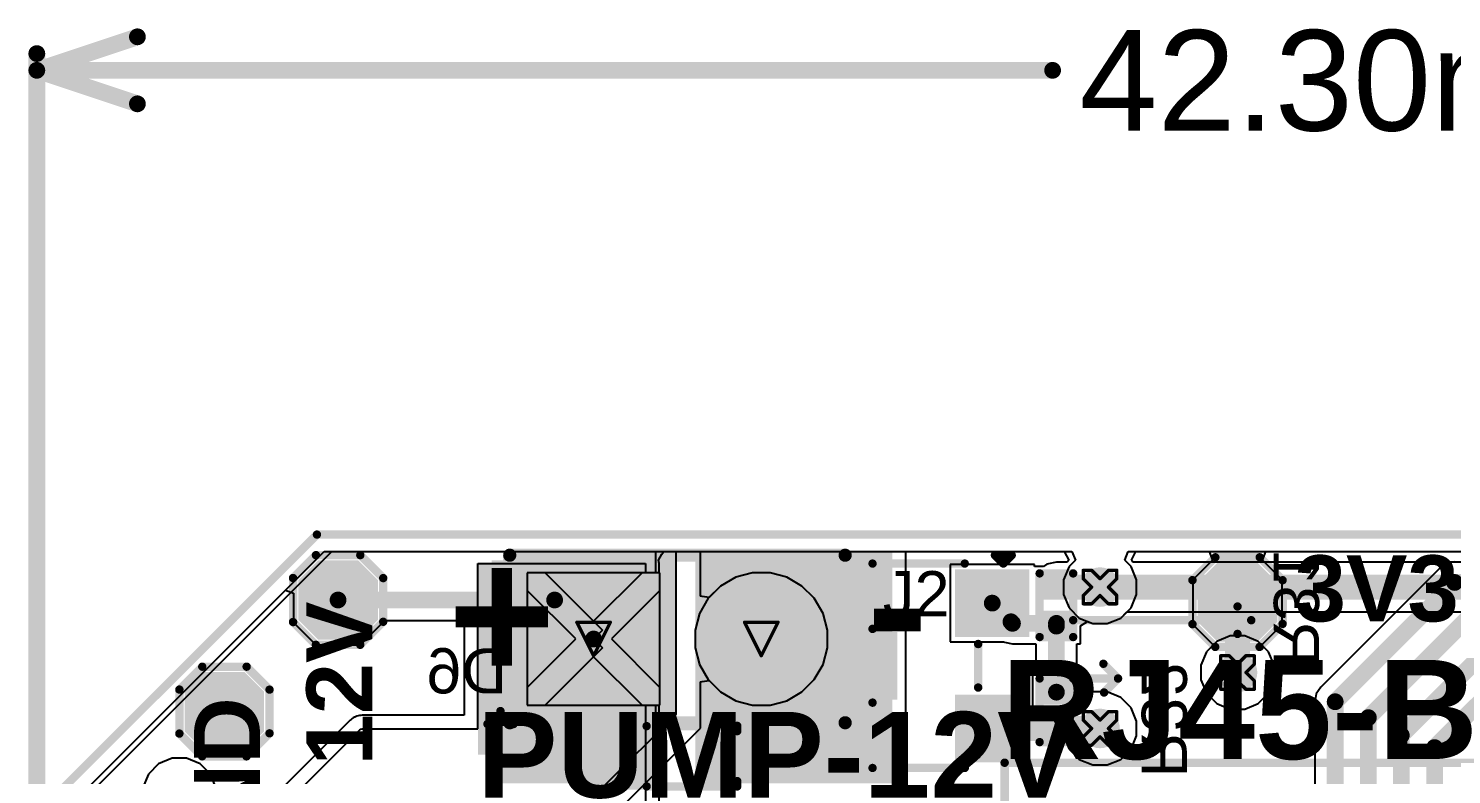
# Model space of a CAD drawing. Header units: inches. Extents: x -6 to 328, y -6 to 90.
# Drawn here: x -5.78 to 15.78, y 33.01 to 44.32 of the extents above; entities that cross this region are included whole.
import ezdxf

# ---------------------------------------------------------------- set-up
doc = ezdxf.new("R2010")
doc.units = ezdxf.units.IN
for name, color, linetype in [('Board Outline', 216, 'Continuous'), ('Bottom Layer', 5, 'Continuous'), ('Bottom Overlay', 54, 'Continuous'), ('Bottom Paste', 16, 'Continuous'), ('Bottom Solder', 6, 'Continuous'), ('Designators', 56, 'Continuous'), ('Dimensions', 6, 'Continuous'), ('Drill Drawing', 1, 'Continuous'), ('GND', 76, 'Continuous'), ('Multi-Layer', 9, 'Continuous'), ('Pad Holes', 156, 'Continuous'), ('PWR', 16, 'Continuous'), ('Top Layer', 1, 'Continuous'), ('Top Overlay', 2, 'Continuous'), ('Top Paste', 8, 'Continuous'), ('Top Solder', 216, 'Continuous'), ('Via Holes', 16, 'Continuous')]:
    doc.layers.add(name, color=color, linetype=linetype)
doc.styles.add('Arial', font='', dxfattribs={"height": 0.2})
doc.styles.add('Arial_Bold', font='', dxfattribs={"height": 0.2})
doc.styles.get('Arial').set_extended_font_data('Arial')
doc.styles.get('Arial_Bold').set_extended_font_data('Arial', bold=True)

# ---------------------------------------------------------------- blocks, each defined once
blk = doc.blocks.new('R___0201_B_10')
at = {"layer": 'Bottom Layer'}
for points in [[(-0.41, 0.185), (-0.14, 0.185), (-0.14, -0.185), (-0.41, -0.185)], [(0.14, 0.185), (0.41, 0.185), (0.41, -0.185), (0.14, -0.185)]]:
    blk.add_hatch(color=5, dxfattribs=at).paths.add_polyline_path(points)
at = {"layer": 'Bottom Paste'}
for points in [[(-0.41, 0.185), (-0.14, 0.185), (-0.14, -0.185), (-0.41, -0.185)], [(0.14, 0.185), (0.41, 0.185), (0.41, -0.185), (0.14, -0.185)]]:
    blk.add_hatch(color=16, dxfattribs=at).paths.add_polyline_path(points)
at = {"layer": 'Bottom Solder'}
for points in [[(-0.465, 0.24), (-0.085, 0.24), (-0.085, -0.24), (-0.465, -0.24)], [(0.085, 0.24), (0.465, 0.24), (0.465, -0.24), (0.085, -0.24)]]:
    blk.add_hatch(color=6, dxfattribs=at).paths.add_polyline_path(points)
at = {"layer": 'Bottom Overlay', "const_width": 0.127}
for points in [[(-0.483, 0.254), (0.483, 0.254)], [(-0.483, 0.254), (-0.483, -0.254)], [(0.483, 0.254), (0.483, -0.254)], [(-0.483, -0.254), (0.483, -0.254)]]:
    blk.add_lwpolyline(points, dxfattribs=at)
at = {"layer": 'Bottom Overlay', "const_width": 0.0635}
for points in [[(-0.514, 0.254, 1), (-0.451, 0.254, 1)], [(-0.514, 0.254, 1), (-0.451, 0.254, 1)], [(0.451, 0.254, 1), (0.514, 0.254, 1)], [(0.451, 0.254, 1), (0.514, 0.254, 1)], [(-0.514, -0.254, 1), (-0.451, -0.254, 1)], [(-0.514, -0.254, 1), (-0.451, -0.254, 1)], [(0.451, -0.254, 1), (0.514, -0.254, 1)], [(0.451, -0.254, 1), (0.514, -0.254, 1)]]:
    blk.add_lwpolyline(points, format="xyb", close=True, dxfattribs=at)
blk = doc.blocks.new('R___0201_B_11')
at = {"layer": 'Bottom Layer'}
for points in [[(-0.41, 0.185), (-0.14, 0.185), (-0.14, -0.185), (-0.41, -0.185)], [(0.14, 0.185), (0.41, 0.185), (0.41, -0.185), (0.14, -0.185)]]:
    blk.add_hatch(color=5, dxfattribs=at).paths.add_polyline_path(points)
at = {"layer": 'Bottom Paste'}
for points in [[(-0.41, 0.185), (-0.14, 0.185), (-0.14, -0.185), (-0.41, -0.185)], [(0.14, 0.185), (0.41, 0.185), (0.41, -0.185), (0.14, -0.185)]]:
    blk.add_hatch(color=16, dxfattribs=at).paths.add_polyline_path(points)
at = {"layer": 'Bottom Solder'}
for points in [[(-0.465, 0.24), (-0.085, 0.24), (-0.085, -0.24), (-0.465, -0.24)], [(0.085, 0.24), (0.465, 0.24), (0.465, -0.24), (0.085, -0.24)]]:
    blk.add_hatch(color=6, dxfattribs=at).paths.add_polyline_path(points)
at = {"layer": 'Bottom Overlay', "const_width": 0.127}
for points in [[(0.483, 0.254), (-0.483, 0.254)], [(-0.483, -0.254), (-0.483, 0.254)], [(0.483, -0.254), (0.483, 0.254)], [(0.483, -0.254), (-0.483, -0.254)]]:
    blk.add_lwpolyline(points, dxfattribs=at)
at = {"layer": 'Bottom Overlay', "const_width": 0.0635}
for points in [[(-0.514, 0.254, 1), (-0.451, 0.254, 1)], [(-0.514, 0.254, 1), (-0.451, 0.254, 1)], [(0.451, 0.254, 1), (0.514, 0.254, 1)], [(0.451, 0.254, 1), (0.514, 0.254, 1)], [(-0.514, -0.254, 1), (-0.451, -0.254, 1)], [(-0.514, -0.254, 1), (-0.451, -0.254, 1)], [(0.451, -0.254, 1), (0.514, -0.254, 1)], [(0.451, -0.254, 1), (0.514, -0.254, 1)]]:
    blk.add_lwpolyline(points, format="xyb", close=True, dxfattribs=at)
blk = doc.blocks.new('SOT_23_B_42')
at = {"layer": 'Bottom Layer'}
for points in [[(-1.36, 1.46), (-0.54, 1.46), (-0.54, 0.54), (-1.36, 0.54)], [(0.54, 1.46), (1.36, 1.46), (1.36, 0.54), (0.54, 0.54)], [(-0.41, -0.54), (0.41, -0.54), (0.41, -1.46), (-0.41, -1.46)]]:
    blk.add_hatch(color=5, dxfattribs=at).paths.add_polyline_path(points)
at = {"layer": 'Bottom Paste'}
for points in [[(-1.36, 1.46), (-0.54, 1.46), (-0.54, 0.54), (-1.36, 0.54)], [(0.54, 1.46), (1.36, 1.46), (1.36, 0.54), (0.54, 0.54)], [(-0.41, -0.54), (0.41, -0.54), (0.41, -1.46), (-0.41, -1.46)]]:
    blk.add_hatch(color=16, dxfattribs=at).paths.add_polyline_path(points)
at = {"layer": 'Bottom Solder'}
for points in [[(-1.462, 1.562), (-0.438, 1.562), (-0.438, 0.438), (-1.462, 0.438)], [(0.438, 1.562), (1.462, 1.562), (1.462, 0.438), (0.438, 0.438)], [(-0.512, -0.438), (0.512, -0.438), (0.512, -1.562), (-0.512, -1.562)]]:
    blk.add_hatch(color=6, dxfattribs=at).paths.add_polyline_path(points)
at = {"layer": 'Bottom Overlay', "const_width": 0.127}
for points in [[(-1.549, 1.168), (-1.676, 1.295)], [(-1.676, 1.041), (-1.676, 1.295)], [(-1.676, 1.041), (-1.549, 1.168)], [(-1.549, -0.813), (-1.549, 0.584)], [(0.33, 0.787), (-0.33, 0.787)], [(1.549, -0.813), (1.549, 0.584)], [(-0.559, -0.813), (-1.549, -0.813)], [(1.549, -0.813), (0.559, -0.813)]]:
    blk.add_lwpolyline(points, dxfattribs=at)
at = {"layer": 'Bottom Overlay', "const_width": 0.0635}
for points in [[(-1.708, 1.295, 1), (-1.645, 1.295, 1)], [(-1.708, 1.295, 1), (-1.645, 1.295, 1)], [(-1.708, 1.041, 1), (-1.645, 1.041, 1)], [(-1.708, 1.041, 1), (-1.645, 1.041, 1)], [(-1.581, 1.168, 1), (-1.518, 1.168, 1)], [(-1.581, 1.168, 1), (-1.518, 1.168, 1)], [(-1.581, 0.584, 1), (-1.518, 0.584, 1)], [(-0.362, 0.787, 1), (-0.298, 0.787, 1)], [(0.298, 0.787, 1), (0.362, 0.787, 1)], [(1.518, 0.584, 1), (1.581, 0.584, 1)], [(-1.581, -0.813, 1), (-1.518, -0.813, 1)], [(-1.581, -0.813, 1), (-1.518, -0.813, 1)], [(-0.591, -0.813, 1), (-0.527, -0.813, 1)], [(0.527, -0.813, 1), (0.591, -0.813, 1)], [(1.518, -0.813, 1), (1.581, -0.813, 1)], [(1.518, -0.813, 1), (1.581, -0.813, 1)]]:
    blk.add_lwpolyline(points, format="xyb", close=True, dxfattribs=at)
blk = doc.blocks.new('T____________0_5___43')
at = {"layer": 'Top Layer'}
blk.add_hatch(color=1, dxfattribs=at).paths.add_polyline_path([(0.25, 0.5), (-0.25, 0.5), (-0.5, 0.25), (-0.5, -0.25), (-0.25, -0.5), (0.25, -0.5), (0.5, -0.25), (0.5, 0.25)])
at = {"layer": 'Top Paste'}
blk.add_hatch(color=8, dxfattribs=at).paths.add_polyline_path([(0.25, 0.5), (-0.25, 0.5), (-0.5, 0.25), (-0.5, -0.25), (-0.25, -0.5), (0.25, -0.5), (0.5, -0.25), (0.5, 0.25)])
at = {"layer": 'Top Solder'}
blk.add_hatch(color=216, dxfattribs=at).paths.add_polyline_path([(0.301, 0.602), (-0.301, 0.602), (-0.602, 0.301), (-0.602, -0.301), (-0.301, -0.602), (0.301, -0.602), (0.602, -0.301), (0.602, 0.301)])
at = {"layer": 'Top Overlay', "const_width": 0.127}
for points in [[(-0.682, 0.333), (-0.336, 0.68)], [(-0.336, 0.68), (0.336, 0.68)], [(0.336, 0.68), (0.684, 0.332)], [(-0.682, -0.334), (-0.682, 0.333)], [(0.684, -0.33), (0.684, 0.332)], [(-0.682, -0.334), (-0.337, -0.679)], [(0.335, -0.679), (0.684, -0.33)], [(-0.337, -0.679), (0.335, -0.679)]]:
    blk.add_lwpolyline(points, dxfattribs=at)
at = {"layer": 'Top Overlay', "const_width": 0.0635}
for points in [[(-0.367, 0.68, 1), (-0.304, 0.68, 1)], [(-0.367, 0.68, 1), (-0.304, 0.68, 1)], [(0.305, 0.68, 1), (0.368, 0.68, 1)], [(0.305, 0.68, 1), (0.368, 0.68, 1)], [(-0.714, 0.333, 1), (-0.65, 0.333, 1)], [(-0.714, 0.333, 1), (-0.65, 0.333, 1)], [(0.652, 0.332, 1), (0.715, 0.332, 1)], [(0.652, 0.332, 1), (0.715, 0.332, 1)], [(-0.714, -0.334, 1), (-0.65, -0.334, 1)], [(-0.714, -0.334, 1), (-0.65, -0.334, 1)], [(0.652, -0.33, 1), (0.715, -0.33, 1)], [(0.652, -0.33, 1), (0.715, -0.33, 1)], [(-0.369, -0.679, 1), (-0.306, -0.679, 1)], [(-0.369, -0.679, 1), (-0.306, -0.679, 1)], [(0.303, -0.679, 1), (0.367, -0.679, 1)], [(0.303, -0.679, 1), (0.367, -0.679, 1)]]:
    blk.add_lwpolyline(points, format="xyb", close=True, dxfattribs=at)
blk = doc.blocks.new('T____________0_5___44')
at = {"layer": 'Top Layer'}
blk.add_hatch(color=1, dxfattribs=at).paths.add_polyline_path([(0.25, 0.5), (-0.25, 0.5), (-0.5, 0.25), (-0.5, -0.25), (-0.25, -0.5), (0.25, -0.5), (0.5, -0.25), (0.5, 0.25)])
at = {"layer": 'Top Paste'}
blk.add_hatch(color=8, dxfattribs=at).paths.add_polyline_path([(0.25, 0.5), (-0.25, 0.5), (-0.5, 0.25), (-0.5, -0.25), (-0.25, -0.5), (0.25, -0.5), (0.5, -0.25), (0.5, 0.25)])
at = {"layer": 'Top Solder'}
blk.add_hatch(color=216, dxfattribs=at).paths.add_polyline_path([(0.301, 0.602), (-0.301, 0.602), (-0.602, 0.301), (-0.602, -0.301), (-0.301, -0.602), (0.301, -0.602), (0.602, -0.301), (0.602, 0.301)])
at = {"layer": 'Top Overlay', "const_width": 0.127}
for points in [[(-0.682, 0.333), (-0.336, 0.68)], [(-0.336, 0.68), (0.336, 0.68)], [(0.336, 0.68), (0.684, 0.332)], [(-0.682, -0.334), (-0.682, 0.333)], [(0.684, -0.33), (0.684, 0.332)], [(-0.682, -0.334), (-0.337, -0.679)], [(0.335, -0.679), (0.684, -0.33)], [(-0.337, -0.679), (0.335, -0.679)]]:
    blk.add_lwpolyline(points, dxfattribs=at)
at = {"layer": 'Top Overlay', "const_width": 0.0635}
for points in [[(-0.367, 0.68, 1), (-0.304, 0.68, 1)], [(-0.367, 0.68, 1), (-0.304, 0.68, 1)], [(0.305, 0.68, 1), (0.368, 0.68, 1)], [(0.305, 0.68, 1), (0.368, 0.68, 1)], [(-0.714, 0.333, 1), (-0.65, 0.333, 1)], [(-0.714, 0.333, 1), (-0.65, 0.333, 1)], [(0.652, 0.332, 1), (0.715, 0.332, 1)], [(0.652, 0.332, 1), (0.715, 0.332, 1)], [(-0.714, -0.334, 1), (-0.65, -0.334, 1)], [(-0.714, -0.334, 1), (-0.65, -0.334, 1)], [(0.652, -0.33, 1), (0.715, -0.33, 1)], [(0.652, -0.33, 1), (0.715, -0.33, 1)], [(-0.369, -0.679, 1), (-0.306, -0.679, 1)], [(-0.369, -0.679, 1), (-0.306, -0.679, 1)], [(0.303, -0.679, 1), (0.367, -0.679, 1)], [(0.303, -0.679, 1), (0.367, -0.679, 1)]]:
    blk.add_lwpolyline(points, format="xyb", close=True, dxfattribs=at)
blk = doc.blocks.new('T____________0_5___45')
at = {"layer": 'Top Layer'}
blk.add_hatch(color=1, dxfattribs=at).paths.add_polyline_path([(0.25, 0.5), (-0.25, 0.5), (-0.5, 0.25), (-0.5, -0.25), (-0.25, -0.5), (0.25, -0.5), (0.5, -0.25), (0.5, 0.25)])
at = {"layer": 'Top Paste'}
blk.add_hatch(color=8, dxfattribs=at).paths.add_polyline_path([(0.25, 0.5), (-0.25, 0.5), (-0.5, 0.25), (-0.5, -0.25), (-0.25, -0.5), (0.25, -0.5), (0.5, -0.25), (0.5, 0.25)])
at = {"layer": 'Top Solder'}
blk.add_hatch(color=216, dxfattribs=at).paths.add_polyline_path([(0.301, 0.602), (-0.301, 0.602), (-0.602, 0.301), (-0.602, -0.301), (-0.301, -0.602), (0.301, -0.602), (0.602, -0.301), (0.602, 0.301)])
at = {"layer": 'Top Overlay', "const_width": 0.127}
for points in [[(-0.682, 0.333), (-0.336, 0.68)], [(-0.336, 0.68), (0.336, 0.68)], [(0.336, 0.68), (0.684, 0.332)], [(-0.682, -0.334), (-0.682, 0.333)], [(0.684, -0.33), (0.684, 0.332)], [(-0.682, -0.334), (-0.337, -0.679)], [(0.335, -0.679), (0.684, -0.33)], [(-0.337, -0.679), (0.335, -0.679)]]:
    blk.add_lwpolyline(points, dxfattribs=at)
at = {"layer": 'Top Overlay', "const_width": 0.0635}
for points in [[(-0.367, 0.68, 1), (-0.304, 0.68, 1)], [(-0.367, 0.68, 1), (-0.304, 0.68, 1)], [(0.305, 0.68, 1), (0.368, 0.68, 1)], [(0.305, 0.68, 1), (0.368, 0.68, 1)], [(-0.714, 0.333, 1), (-0.65, 0.333, 1)], [(-0.714, 0.333, 1), (-0.65, 0.333, 1)], [(0.652, 0.332, 1), (0.715, 0.332, 1)], [(0.652, 0.332, 1), (0.715, 0.332, 1)], [(-0.714, -0.334, 1), (-0.65, -0.334, 1)], [(-0.714, -0.334, 1), (-0.65, -0.334, 1)], [(0.652, -0.33, 1), (0.715, -0.33, 1)], [(0.652, -0.33, 1), (0.715, -0.33, 1)], [(-0.369, -0.679, 1), (-0.306, -0.679, 1)], [(-0.369, -0.679, 1), (-0.306, -0.679, 1)], [(0.303, -0.679, 1), (0.367, -0.679, 1)], [(0.303, -0.679, 1), (0.367, -0.679, 1)]]:
    blk.add_lwpolyline(points, format="xyb", close=True, dxfattribs=at)
blk = doc.blocks.new('HR963370A_51')
at = {"layer": 'Top Overlay', "const_width": 0.127}
for points in [[(7.239, 8.661), (8.179, 8.661)], [(8.179, 8.661), (8.179, -8.23)]]:
    blk.add_lwpolyline(points, dxfattribs=at)
at = {"layer": 'Top Overlay', "const_width": 0.0635}
blk.add_lwpolyline([(8.147, 8.661, 1), (8.211, 8.661, 1)], format="xyb", close=True, dxfattribs=at)
blk.add_lwpolyline([(8.147, 8.661, 1), (8.211, 8.661, 1)], format="xyb", close=True, dxfattribs=at)
blk = doc.blocks.new('HDR1X2__53')
at = {"layer": 'Bottom Layer'}
blk.add_hatch(color=5, dxfattribs=at).paths.add_polyline_path([(-0.75, 0.75), (0.75, 0.75), (0.75, -0.75), (-0.75, -0.75)])
h = blk.add_hatch(color=5, dxfattribs=at)
edge = h.paths.add_edge_path()
edge.add_arc((2.54, 0), 0.75, 0, 360)
at = {"layer": 'Bottom Solder'}
blk.add_hatch(color=6, dxfattribs=at).paths.add_polyline_path([(-0.852, 0.852), (0.852, 0.852), (0.852, -0.852), (-0.852, -0.852)])
h = blk.add_hatch(color=6, dxfattribs=at)
edge = h.paths.add_edge_path()
edge.add_arc((2.54, 0), 0.852, 0, 360)
at = {"layer": 'GND'}
blk.add_hatch(color=76, dxfattribs=at).paths.add_polyline_path([(-0.75, 0.75), (0.75, 0.75), (0.75, -0.75), (-0.75, -0.75)])
h = blk.add_hatch(color=76, dxfattribs=at)
edge = h.paths.add_edge_path()
edge.add_arc((2.54, 0), 0.75, 0, 360)
at = {"layer": 'Multi-Layer'}
blk.add_hatch(color=9, dxfattribs=at).paths.add_polyline_path([(-0.75, 0.75), (0.75, 0.75), (0.75, -0.75), (-0.75, -0.75)])
h = blk.add_hatch(color=9, dxfattribs=at)
edge = h.paths.add_edge_path()
edge.add_arc((2.54, 0), 0.75, 0, 360)
at = {"layer": 'Pad Holes'}
h = blk.add_hatch(color=7, dxfattribs=at)
edge = h.paths.add_edge_path()
edge.add_arc((0, 0), 0.45, 0, 360)
h = blk.add_hatch(color=7, dxfattribs=at)
edge = h.paths.add_edge_path()
edge.add_arc((2.54, 0), 0.45, 0, 360)
at = {"layer": 'PWR'}
blk.add_hatch(color=16, dxfattribs=at).paths.add_polyline_path([(-0.75, 0.75), (0.75, 0.75), (0.75, -0.75), (-0.75, -0.75)])
h = blk.add_hatch(color=16, dxfattribs=at)
edge = h.paths.add_edge_path()
edge.add_arc((2.54, 0), 0.75, 0, 360)
at = {"layer": 'Top Layer'}
blk.add_hatch(color=1, dxfattribs=at).paths.add_polyline_path([(-0.75, 0.75), (0.75, 0.75), (0.75, -0.75), (-0.75, -0.75)])
h = blk.add_hatch(color=1, dxfattribs=at)
edge = h.paths.add_edge_path()
edge.add_arc((2.54, 0), 0.75, 0, 360)
at = {"layer": 'Top Solder'}
blk.add_hatch(color=216, dxfattribs=at).paths.add_polyline_path([(-0.852, 0.852), (0.852, 0.852), (0.852, -0.852), (-0.852, -0.852)])
h = blk.add_hatch(color=216, dxfattribs=at)
edge = h.paths.add_edge_path()
edge.add_arc((2.54, 0), 0.852, 0, 360)
at = {"layer": 'Top Overlay', "const_width": 0.2}
for points in [[(-1.27, 1.27), (3.81, 1.27)], [(-1.27, -1.27), (-1.27, 1.27)], [(3.81, -1.27), (3.81, 1.27)], [(-1.27, -1.27), (3.81, -1.27)]]:
    blk.add_lwpolyline(points, dxfattribs=at)
at = {"layer": 'Top Overlay', "const_width": 0.1}
for points in [[(-1.32, 1.27, 1), (-1.22, 1.27, 1)], [(-1.32, 1.27, 1), (-1.22, 1.27, 1)], [(3.76, 1.27, 1), (3.86, 1.27, 1)], [(3.76, 1.27, 1), (3.86, 1.27, 1)], [(-1.32, -1.27, 1), (-1.22, -1.27, 1)], [(-1.32, -1.27, 1), (-1.22, -1.27, 1)], [(3.76, -1.27, 1), (3.86, -1.27, 1)], [(3.76, -1.27, 1), (3.86, -1.27, 1)]]:
    blk.add_lwpolyline(points, format="xyb", close=True, dxfattribs=at)
blk = doc.blocks.new('SOD_523F_B_55')
at = {"layer": 'Bottom Layer'}
for points in [[(-1.4, 0.26), (-0.6, 0.26), (-0.6, -0.26), (-1.4, -0.26)], [(0.6, 0.26), (1.4, 0.26), (1.4, -0.26), (0.6, -0.26)]]:
    blk.add_hatch(color=5, dxfattribs=at).paths.add_polyline_path(points)
at = {"layer": 'Bottom Overlay'}
for points in [[(0.737, 0.33), (1.778, 0.33), (1.778, 0.508), (0.737, 0.508)], [(1.499, -0.356), (1.778, -0.356), (1.778, 0.381), (1.499, 0.381)], [(0.737, -0.508), (1.778, -0.508), (1.778, -0.33), (0.737, -0.33)]]:
    blk.add_hatch(color=54, dxfattribs=at).paths.add_polyline_path(points)
at = {"layer": 'Bottom Paste'}
for points in [[(-1.4, 0.26), (-0.6, 0.26), (-0.6, -0.26), (-1.4, -0.26)], [(0.6, 0.26), (1.4, 0.26), (1.4, -0.26), (0.6, -0.26)]]:
    blk.add_hatch(color=16, dxfattribs=at).paths.add_polyline_path(points)
at = {"layer": 'Bottom Solder'}
for points in [[(-1.502, 0.362), (-0.498, 0.362), (-0.498, -0.362), (-1.502, -0.362)], [(0.498, 0.362), (1.502, 0.362), (1.502, -0.362), (0.498, -0.362)]]:
    blk.add_hatch(color=6, dxfattribs=at).paths.add_polyline_path(points)
at = {"layer": 'Bottom Overlay', "const_width": 0.127}
for points in [[(0.737, 0.457), (-0.635, 0.457)], [(-0.635, 0.457), (-0.635, 0.377)], [(-0.635, -0.381), (-0.635, -0.461)], [(0.737, -0.457), (-0.635, -0.457)]]:
    blk.add_lwpolyline(points, dxfattribs=at)
at = {"layer": 'Bottom Overlay', "const_width": 0.0635}
for points in [[(-0.667, 0.457, 1), (-0.603, 0.457, 1)], [(-0.667, 0.457, 1), (-0.603, 0.457, 1)], [(-0.667, 0.377, 1), (-0.603, 0.377, 1)], [(0.705, 0.457, 1), (0.768, 0.457, 1)], [(-0.667, -0.381, 1), (-0.603, -0.381, 1)], [(-0.667, -0.457, 1), (-0.603, -0.457, 1)], [(-0.667, -0.461, 1), (-0.603, -0.461, 1)], [(0.705, -0.457, 1), (0.768, -0.457, 1)]]:
    blk.add_lwpolyline(points, format="xyb", close=True, dxfattribs=at)

msp = doc.modelspace()

# ---------------------------------------------------------------- hatches: boundary and pattern name
at = {"layer": 'Bottom Layer'}
for points in [[(4.323, 32.879), (7.307, 32.879), (7.307, 36.391), (4.323, 36.391)], [(1.238, 32.879), (3.723, 32.879), (3.723, 36.21), (1.238, 36.21)]]:
    msp.add_hatch(color=5, dxfattribs=at).paths.add_polyline_path(points)
h = msp.add_hatch(color=5, dxfattribs=at)
edge = h.paths.add_edge_path()
edge.add_arc((10.454, 35.854), 0.3, 0, 360)
h = msp.add_hatch(color=5, dxfattribs=at)
edge = h.paths.add_edge_path()
edge.add_arc((12.536, 34.559), 0.3, 0, 360)
h = msp.add_hatch(color=5, dxfattribs=at)
edge = h.paths.add_edge_path()
edge.add_arc((10.454, 33.711), 0.3, 0, 360)
at = {"layer": 'GND'}
h = msp.add_hatch(color=76, dxfattribs=at)
edge = h.paths.add_edge_path()
edge.add_arc((10.454, 35.854), 0.3, 0, 360)
h = msp.add_hatch(color=76, dxfattribs=at)
edge = h.paths.add_edge_path()
edge.add_arc((12.536, 34.559), 0.3, 0, 360)
h = msp.add_hatch(color=76, dxfattribs=at)
edge = h.paths.add_edge_path()
edge.add_arc((10.454, 33.711), 0.3, 0, 360)
at = {"layer": 'PWR'}
msp.add_hatch(color=16, dxfattribs=at).paths.add_polyline_path([(1.238, 33.924), (4.027, 33.924), (4.027, 36.261), (1.238, 36.261)])
h = msp.add_hatch(color=16, dxfattribs=at)
edge = h.paths.add_edge_path()
edge.add_arc((10.454, 35.854), 0.3, 0, 360)
h = msp.add_hatch(color=16, dxfattribs=at)
edge = h.paths.add_edge_path()
edge.add_arc((12.536, 34.559), 0.3, 0, 360)
h = msp.add_hatch(color=16, dxfattribs=at)
edge = h.paths.add_edge_path()
edge.add_arc((10.454, 33.711), 0.3, 0, 360)
at = {"layer": 'Top Layer'}
msp.add_hatch(color=1, dxfattribs=at).paths.add_polyline_path([(1.03, 33.314), (3.57, 33.314), (3.57, 36.21), (1.03, 36.21)])
h = msp.add_hatch(color=1, dxfattribs=at)
edge = h.paths.add_edge_path()
edge.add_arc((10.454, 35.854), 0.3, 0, 360)
h = msp.add_hatch(color=1, dxfattribs=at)
edge = h.paths.add_edge_path()
edge.add_arc((12.536, 34.559), 0.3, 0, 360)
h = msp.add_hatch(color=1, dxfattribs=at)
edge = h.paths.add_edge_path()
edge.add_arc((10.454, 33.711), 0.3, 0, 360)
at = {"layer": 'Via Holes'}
h = msp.add_hatch(color=7, dxfattribs=at)
edge = h.paths.add_edge_path()
edge.add_arc((10.454, 35.854), 0.15, 0, 360)
h = msp.add_hatch(color=7, dxfattribs=at)
edge = h.paths.add_edge_path()
edge.add_arc((12.536, 34.559), 0.15, 0, 360)
h = msp.add_hatch(color=7, dxfattribs=at)
edge = h.paths.add_edge_path()
edge.add_arc((10.454, 33.711), 0.15, 0, 360)

# ---------------------------------------------------------------- linework, layer by layer
at = {"layer": 'Board Outline', "const_width": 0.127}
for points in [[(-5.65, 32.407), (-1.407, 36.65)], [(-1.407, 36.65), (32.407, 36.65)]]:
    msp.add_lwpolyline(points, dxfattribs=at)
at = {"layer": 'Board Outline', "const_width": 0.0635}
msp.add_lwpolyline([(-1.439, 36.65, 1), (-1.376, 36.65, 1)], format="xyb", close=True, dxfattribs=at)
msp.add_lwpolyline([(-1.439, 36.65, 1), (-1.376, 36.65, 1)], format="xyb", close=True, dxfattribs=at)
at = {"layer": 'Bottom Layer'}
for p, q in [((-5.391, 32.182), (-1.182, 36.391)), ((-1.182, 36.391), (3.723, 36.391)), ((3.723, 36.391), (3.723, 36.071)), ((7.514, 32.879), (7.514, 36.391)), ((7.514, 36.391), (9.911, 36.391)), ((9.793, 36.23), (9.649, 36.201)), ((9.956, 36.23), (9.793, 36.23)), ((9.911, 36.391), (9.979, 36.264)), ((9.979, 36.264), (9.956, 36.23)), ((10.827, 36.264), (10.88, 36.391)), ((10.923, 36.168), (10.827, 36.264)), ((10.88, 36.391), (32.3, 36.391)), ((15.824, 36.235), (15.705, 36.212)), ((3.723, 36.071), (2.048, 36.071)), ((2.048, 36.071), (2.917, 35.202)), ((9.459, 36.198), (8.184, 36.198)), ((8.184, 36.198), (8.184, 35.023)), ((9.459, 36.167), (9.459, 36.198)), ((9.598, 36.167), (9.459, 36.167)), ((9.649, 36.201), (9.598, 36.167)), ((11.008, 35.965), (10.923, 36.168)), ((15.604, 36.144), (13.796, 34.336)), ((15.705, 36.212), (15.604, 36.144)), ((2.513, 35.067), (1.779, 35.802)), ((1.779, 35.802), (1.779, 34.332)), ((11.008, 35.744), (11.008, 35.965)), ((10.923, 35.541), (11.008, 35.744)), ((10.564, 35.3), (10.767, 35.385)), ((10.767, 35.385), (10.923, 35.541)), ((2.917, 35.202), (2.783, 35.067)), ((10.156, 35.264), (10.262, 35.334)), ((10.156, 34.992), (10.156, 35.264)), ((10.262, 35.334), (10.343, 35.3)), ((10.343, 35.3), (10.564, 35.3)), ((1.779, 34.332), (2.513, 35.067)), ((2.917, 34.932), (2.048, 34.063)), ((2.783, 35.067), (2.917, 34.932)), ((8.184, 35.023), (9, 35.023)), ((9, 35.023), (9.009, 35.017)), ((9.009, 35.017), (9.128, 34.994)), ((9.128, 34.994), (9.43, 34.994)), ((9.43, 34.994), (9.43, 34.992)), ((9.43, 34.992), (9.482, 34.992)), ((9.482, 34.992), (9.482, 34.573)), ((10.104, 34.573), (10.104, 34.992)), ((10.104, 34.992), (10.156, 34.992)), ((12.223, 35.029), (12.067, 34.873)), ((12.426, 35.113), (12.223, 35.029)), ((12.647, 35.113), (12.426, 35.113)), ((12.85, 35.029), (12.647, 35.113)), ((13.006, 34.873), (12.85, 35.029)), ((12.067, 34.873), (11.982, 34.669)), ((13.09, 34.669), (13.006, 34.873)), ((9.482, 34.573), (9.43, 34.573)), ((9.43, 34.573), (9.43, 33.948)), ((10.156, 34.573), (10.104, 34.573)), ((10.156, 33.948), (10.156, 34.573)), ((11.982, 34.669), (11.982, 34.449)), ((13.09, 34.449), (13.09, 34.669)), ((11.982, 34.449), (12.067, 34.245)), ((13.006, 34.245), (13.09, 34.449)), ((13.796, 34.336), (13.729, 34.235)), ((2.048, 34.063), (3.723, 34.063)), ((3.723, 34.063), (3.723, 32.883)), ((12.067, 34.245), (12.223, 34.089)), ((12.223, 34.089), (12.426, 34.005)), ((12.647, 34.005), (12.85, 34.089)), ((12.85, 34.089), (13.006, 34.245)), ((13.729, 34.235), (13.705, 34.116)), ((13.705, 34.116), (13.705, 30.477)), ((9.43, 33.948), (10.156, 33.948)), ((12.426, 34.005), (12.647, 34.005)), ((-3.601, 33.259), (-3.805, 33.174)), ((-3.381, 33.259), (-3.601, 33.259)), ((-3.177, 33.174), (-3.381, 33.259)), ((-3.961, 33.019), (-4.045, 32.815)), ((-3.805, 33.174), (-3.961, 33.019)), ((-3.021, 33.019), (-3.177, 33.174)), ((-2.937, 32.815), (-3.021, 33.019))]:
    msp.add_line(p, q, dxfattribs=at)
for points, const_width in [([(9.793, 35.854), (10.454, 35.854)], 0.381), ([(14.016, 34.116), (15.824, 35.924)], 0.254), ([(15.824, 35.924), (31.82, 35.924)], 0.254), ([(8.821, 35.611), (9.104, 35.328)], 0.254), ([(14.518, 33.875), (16.101, 35.457)], 0.254), ([(9.104, 35.328), (9.128, 35.304)], 0.254), ([(9.128, 35.304), (9.793, 35.304)], 0.254), ([(9.793, 34.261), (9.793, 35.262)], 0.254), ([(15.017, 33.607), (16.372, 34.963)], 0.254), ([(15.521, 33.421), (16.569, 34.469)], 0.254), ([(14.016, 30.477), (14.016, 34.116)], 0.254), ([(8.821, 33.711), (9.793, 33.711)], 0.381), ([(9.793, 33.711), (10.454, 33.711)], 0.381), ([(14.518, 30.474), (14.518, 33.875)], 0.254), ([(15.017, 30.476), (15.017, 33.607)], 0.254), ([(15.521, 30.472), (15.521, 33.421)], 0.254)]:
    msp.add_lwpolyline(points, dxfattribs=dict(at, const_width=const_width))
for points, const_width in [([(9.698, 35.854, 1), (9.888, 35.854, 1)], 0.191), ([(10.358, 35.854, 1), (10.549, 35.854, 1)], 0.191), ([(15.761, 35.924, 1), (15.888, 35.924, 1)], 0.127), ([(15.761, 35.924, 1), (15.888, 35.924, 1)], 0.127), ([(8.758, 35.611, 1), (8.885, 35.611, 1)], 0.127), ([(9.041, 35.328, 1), (9.168, 35.328, 1)], 0.127), ([(9.041, 35.328, 1), (9.168, 35.328, 1)], 0.127), ([(9.064, 35.304, 1), (9.191, 35.304, 1)], 0.127), ([(9.064, 35.304, 1), (9.191, 35.304, 1)], 0.127), ([(9.73, 35.304, 1), (9.857, 35.304, 1)], 0.127), ([(9.73, 35.262, 1), (9.857, 35.262, 1)], 0.127), ([(9.73, 34.261, 1), (9.857, 34.261, 1)], 0.127), ([(13.952, 34.116, 1), (14.079, 34.116, 1)], 0.127), ([(13.952, 34.116, 1), (14.079, 34.116, 1)], 0.127), ([(8.726, 33.711, 1), (8.917, 33.711, 1)], 0.191), ([(9.698, 33.711, 1), (9.888, 33.711, 1)], 0.191), ([(9.698, 33.711, 1), (9.888, 33.711, 1)], 0.191), ([(10.358, 33.711, 1), (10.549, 33.711, 1)], 0.191), ([(14.455, 33.875, 1), (14.582, 33.875, 1)], 0.127), ([(14.455, 33.875, 1), (14.582, 33.875, 1)], 0.127), ([(14.953, 33.607, 1), (15.08, 33.607, 1)], 0.127), ([(14.953, 33.607, 1), (15.08, 33.607, 1)], 0.127), ([(15.457, 33.421, 1), (15.584, 33.421, 1)], 0.127), ([(15.457, 33.421, 1), (15.584, 33.421, 1)], 0.127)]:
    msp.add_lwpolyline(points, format="xyb", close=True, dxfattribs=dict(at, const_width=const_width))
at = {"layer": 'Bottom Overlay', "const_width": 0.127}
for points in [[(12.536, 35.56), (12.744, 35.352)], [(10.047, 35.352), (12.744, 35.352)], [(12.536, 35.144), (12.744, 35.352)], [(10.504, 34.691), (10.727, 34.468)], [(10.047, 34.468), (10.727, 34.468)], [(10.515, 34.256), (10.727, 34.468)], [(1.176, 33.778), (1.373, 33.975)], [(1.373, 33.975), (1.57, 33.778)], [(1.373, 33.279), (1.373, 33.975)], [(1.373, 33.276), (2.523, 33.276)]]:
    msp.add_lwpolyline(points, dxfattribs=at)
at = {"layer": 'Bottom Overlay', "const_width": 0.0635}
for points in [[(12.505, 35.56, 1), (12.568, 35.56, 1)], [(10.015, 35.352, 1), (10.079, 35.352, 1)], [(12.712, 35.352, 1), (12.776, 35.352, 1)], [(12.712, 35.352, 1), (12.776, 35.352, 1)], [(12.712, 35.352, 1), (12.776, 35.352, 1)], [(12.505, 35.144, 1), (12.568, 35.144, 1)], [(10.473, 34.691, 1), (10.536, 34.691, 1)], [(10.015, 34.468, 1), (10.079, 34.468, 1)], [(10.695, 34.468, 1), (10.759, 34.468, 1)], [(10.695, 34.468, 1), (10.759, 34.468, 1)], [(10.695, 34.468, 1), (10.759, 34.468, 1)], [(10.483, 34.256, 1), (10.547, 34.256, 1)], [(1.144, 33.778, 1), (1.207, 33.778, 1)], [(1.341, 33.975, 1), (1.404, 33.975, 1)], [(1.341, 33.975, 1), (1.404, 33.975, 1)], [(1.341, 33.975, 1), (1.404, 33.975, 1)], [(1.538, 33.778, 1), (1.602, 33.778, 1)], [(1.341, 33.279, 1), (1.404, 33.279, 1)], [(1.341, 33.276, 1), (1.404, 33.276, 1)], [(2.492, 33.276, 1), (2.555, 33.276, 1)]]:
    msp.add_lwpolyline(points, format="xyb", close=True, dxfattribs=at)
at = {"layer": 'Dimensions', "const_width": 0.254}
for points in [[(-5.65, 43.688), (-4.126, 44.196)], [(-5.65, 32.725), (-5.65, 43.942)], [(-5.65, 43.688), (9.736, 43.688)], [(-5.65, 43.688), (-4.126, 43.18)]]:
    msp.add_lwpolyline(points, dxfattribs=at)
at = {"layer": 'Dimensions', "const_width": 0.127}
for points in [[(-4.19, 44.196, 1), (-4.063, 44.196, 1)], [(-5.714, 43.942, 1), (-5.587, 43.942, 1)], [(-5.714, 43.688, 1), (-5.587, 43.688, 1)], [(-5.714, 43.688, 1), (-5.587, 43.688, 1)], [(-5.714, 43.688, 1), (-5.587, 43.688, 1)], [(9.672, 43.688, 1), (9.799, 43.688, 1)], [(-4.19, 43.18, 1), (-4.063, 43.18, 1)]]:
    msp.add_lwpolyline(points, format="xyb", close=True, dxfattribs=at)
at = {"layer": 'Drill Drawing', "const_width": 0.0508}
for points in [[(10.2, 35.981), (10.2, 36.108)], [(10.2, 36.108), (10.327, 36.108)], [(10.2, 35.981), (10.327, 35.854)], [(10.327, 36.108), (10.454, 35.981)], [(10.454, 35.981), (10.581, 36.108)], [(10.581, 36.108), (10.708, 36.108)], [(10.581, 35.854), (10.708, 35.981)], [(10.708, 35.981), (10.708, 36.108)], [(10.2, 35.727), (10.327, 35.854)], [(10.581, 35.854), (10.708, 35.727)], [(10.2, 35.6), (10.2, 35.727)], [(10.2, 35.6), (10.327, 35.6)], [(10.327, 35.6), (10.454, 35.727)], [(10.454, 35.727), (10.581, 35.6)], [(10.581, 35.6), (10.708, 35.6)], [(10.708, 35.6), (10.708, 35.727)], [(2.529, 35.321), (3.037, 35.321)], [(2.529, 35.321), (2.783, 34.813)], [(2.783, 34.813), (3.037, 35.321)], [(5.069, 35.321), (5.577, 35.321)], [(5.069, 35.321), (5.323, 34.813)], [(5.323, 34.813), (5.577, 35.321)], [(12.282, 34.686), (12.282, 34.813)], [(12.282, 34.813), (12.409, 34.813)], [(12.282, 34.686), (12.409, 34.559)], [(12.409, 34.813), (12.536, 34.686)], [(12.536, 34.686), (12.663, 34.813)], [(12.663, 34.813), (12.79, 34.813)], [(12.663, 34.559), (12.79, 34.686)], [(12.79, 34.686), (12.79, 34.813)], [(12.282, 34.432), (12.409, 34.559)], [(12.663, 34.559), (12.79, 34.432)], [(12.282, 34.305), (12.282, 34.432)], [(12.282, 34.305), (12.409, 34.305)], [(12.409, 34.305), (12.536, 34.432)], [(12.536, 34.432), (12.663, 34.305)], [(12.663, 34.305), (12.79, 34.305)], [(12.79, 34.305), (12.79, 34.432)], [(10.2, 33.838), (10.2, 33.965)], [(10.2, 33.965), (10.327, 33.965)], [(10.2, 33.838), (10.327, 33.711)], [(10.327, 33.965), (10.454, 33.838)], [(10.454, 33.838), (10.581, 33.965)], [(10.581, 33.965), (10.708, 33.965)], [(10.581, 33.711), (10.708, 33.838)], [(10.708, 33.838), (10.708, 33.965)], [(10.2, 33.584), (10.327, 33.711)], [(10.581, 33.711), (10.708, 33.584)], [(10.2, 33.457), (10.2, 33.584)], [(10.2, 33.457), (10.327, 33.457)], [(10.327, 33.457), (10.454, 33.584)], [(10.454, 33.584), (10.581, 33.457)], [(10.581, 33.457), (10.708, 33.457)], [(10.708, 33.457), (10.708, 33.584)]]:
    msp.add_lwpolyline(points, dxfattribs=at)
at = {"layer": 'Drill Drawing', "const_width": 0.0254}
for points in [[(10.187, 36.108, 1), (10.212, 36.108, 1)], [(10.187, 36.108, 1), (10.212, 36.108, 1)], [(10.187, 35.981, 1), (10.212, 35.981, 1)], [(10.187, 35.981, 1), (10.212, 35.981, 1)], [(10.314, 36.108, 1), (10.339, 36.108, 1)], [(10.314, 36.108, 1), (10.339, 36.108, 1)], [(10.441, 35.981, 1), (10.466, 35.981, 1)], [(10.441, 35.981, 1), (10.466, 35.981, 1)], [(10.568, 36.108, 1), (10.593, 36.108, 1)], [(10.568, 36.108, 1), (10.593, 36.108, 1)], [(10.695, 36.108, 1), (10.72, 36.108, 1)], [(10.695, 36.108, 1), (10.72, 36.108, 1)], [(10.695, 35.981, 1), (10.72, 35.981, 1)], [(10.695, 35.981, 1), (10.72, 35.981, 1)], [(10.314, 35.854, 1), (10.339, 35.854, 1)], [(10.314, 35.854, 1), (10.339, 35.854, 1)], [(10.568, 35.854, 1), (10.593, 35.854, 1)], [(10.568, 35.854, 1), (10.593, 35.854, 1)], [(10.187, 35.727, 1), (10.212, 35.727, 1)], [(10.187, 35.727, 1), (10.212, 35.727, 1)], [(10.187, 35.6, 1), (10.212, 35.6, 1)], [(10.187, 35.6, 1), (10.212, 35.6, 1)], [(10.314, 35.6, 1), (10.339, 35.6, 1)], [(10.314, 35.6, 1), (10.339, 35.6, 1)], [(10.441, 35.727, 1), (10.466, 35.727, 1)], [(10.441, 35.727, 1), (10.466, 35.727, 1)], [(10.568, 35.6, 1), (10.593, 35.6, 1)], [(10.568, 35.6, 1), (10.593, 35.6, 1)], [(10.695, 35.727, 1), (10.72, 35.727, 1)], [(10.695, 35.727, 1), (10.72, 35.727, 1)], [(10.695, 35.6, 1), (10.72, 35.6, 1)], [(10.695, 35.6, 1), (10.72, 35.6, 1)], [(2.516, 35.321, 1), (2.541, 35.321, 1)], [(2.516, 35.321, 1), (2.541, 35.321, 1)], [(3.024, 35.321, 1), (3.049, 35.321, 1)], [(3.024, 35.321, 1), (3.049, 35.321, 1)], [(5.056, 35.321, 1), (5.081, 35.321, 1)], [(5.056, 35.321, 1), (5.081, 35.321, 1)], [(5.564, 35.321, 1), (5.589, 35.321, 1)], [(5.564, 35.321, 1), (5.589, 35.321, 1)], [(2.77, 34.813, 1), (2.795, 34.813, 1)], [(2.77, 34.813, 1), (2.795, 34.813, 1)], [(5.31, 34.813, 1), (5.335, 34.813, 1)], [(5.31, 34.813, 1), (5.335, 34.813, 1)], [(12.27, 34.813, 1), (12.295, 34.813, 1)], [(12.27, 34.813, 1), (12.295, 34.813, 1)], [(12.27, 34.686, 1), (12.295, 34.686, 1)], [(12.27, 34.686, 1), (12.295, 34.686, 1)], [(12.397, 34.813, 1), (12.422, 34.813, 1)], [(12.397, 34.813, 1), (12.422, 34.813, 1)], [(12.524, 34.686, 1), (12.549, 34.686, 1)], [(12.524, 34.686, 1), (12.549, 34.686, 1)], [(12.651, 34.813, 1), (12.676, 34.813, 1)], [(12.651, 34.813, 1), (12.676, 34.813, 1)], [(12.778, 34.813, 1), (12.803, 34.813, 1)], [(12.778, 34.813, 1), (12.803, 34.813, 1)], [(12.778, 34.686, 1), (12.803, 34.686, 1)], [(12.778, 34.686, 1), (12.803, 34.686, 1)], [(12.397, 34.559, 1), (12.422, 34.559, 1)], [(12.397, 34.559, 1), (12.422, 34.559, 1)], [(12.651, 34.559, 1), (12.676, 34.559, 1)], [(12.651, 34.559, 1), (12.676, 34.559, 1)], [(12.27, 34.432, 1), (12.295, 34.432, 1)], [(12.27, 34.432, 1), (12.295, 34.432, 1)], [(12.27, 34.305, 1), (12.295, 34.305, 1)], [(12.27, 34.305, 1), (12.295, 34.305, 1)], [(12.397, 34.305, 1), (12.422, 34.305, 1)], [(12.397, 34.305, 1), (12.422, 34.305, 1)], [(12.524, 34.432, 1), (12.549, 34.432, 1)], [(12.524, 34.432, 1), (12.549, 34.432, 1)], [(12.651, 34.305, 1), (12.676, 34.305, 1)], [(12.651, 34.305, 1), (12.676, 34.305, 1)], [(12.778, 34.432, 1), (12.803, 34.432, 1)], [(12.778, 34.432, 1), (12.803, 34.432, 1)], [(12.778, 34.305, 1), (12.803, 34.305, 1)], [(12.778, 34.305, 1), (12.803, 34.305, 1)], [(10.187, 33.965, 1), (10.212, 33.965, 1)], [(10.187, 33.965, 1), (10.212, 33.965, 1)], [(10.187, 33.838, 1), (10.212, 33.838, 1)], [(10.187, 33.838, 1), (10.212, 33.838, 1)], [(10.314, 33.965, 1), (10.339, 33.965, 1)], [(10.314, 33.965, 1), (10.339, 33.965, 1)], [(10.441, 33.838, 1), (10.466, 33.838, 1)], [(10.441, 33.838, 1), (10.466, 33.838, 1)], [(10.568, 33.965, 1), (10.593, 33.965, 1)], [(10.568, 33.965, 1), (10.593, 33.965, 1)], [(10.695, 33.965, 1), (10.72, 33.965, 1)], [(10.695, 33.965, 1), (10.72, 33.965, 1)], [(10.695, 33.838, 1), (10.72, 33.838, 1)], [(10.695, 33.838, 1), (10.72, 33.838, 1)], [(10.314, 33.711, 1), (10.339, 33.711, 1)], [(10.314, 33.711, 1), (10.339, 33.711, 1)], [(10.568, 33.711, 1), (10.593, 33.711, 1)], [(10.568, 33.711, 1), (10.593, 33.711, 1)], [(10.187, 33.584, 1), (10.212, 33.584, 1)], [(10.187, 33.584, 1), (10.212, 33.584, 1)], [(10.187, 33.457, 1), (10.212, 33.457, 1)], [(10.187, 33.457, 1), (10.212, 33.457, 1)], [(10.314, 33.457, 1), (10.339, 33.457, 1)], [(10.314, 33.457, 1), (10.339, 33.457, 1)], [(10.441, 33.584, 1), (10.466, 33.584, 1)], [(10.441, 33.584, 1), (10.466, 33.584, 1)], [(10.568, 33.457, 1), (10.593, 33.457, 1)], [(10.568, 33.457, 1), (10.593, 33.457, 1)], [(10.695, 33.584, 1), (10.72, 33.584, 1)], [(10.695, 33.584, 1), (10.72, 33.584, 1)], [(10.695, 33.457, 1), (10.72, 33.457, 1)], [(10.695, 33.457, 1), (10.72, 33.457, 1)]]:
    msp.add_lwpolyline(points, format="xyb", close=True, dxfattribs=at)
at = {"layer": 'GND'}
for p, q in [((-5.391, 32.3), (-1.3, 36.391)), ((-1.3, 36.391), (10.027, 36.391)), ((10.08, 36.264), (9.984, 36.168)), ((10.027, 36.391), (10.08, 36.264)), ((10.827, 36.264), (10.88, 36.391)), ((10.923, 36.168), (10.827, 36.264)), ((10.88, 36.391), (32.3, 36.391)), ((3.787, 36.071), (1.779, 36.071)), ((1.779, 36.071), (1.779, 34.063)), ((3.787, 34.063), (3.787, 36.071)), ((4.935, 36.003), (4.706, 35.87)), ((5.191, 36.071), (4.935, 36.003)), ((5.455, 36.071), (5.191, 36.071)), ((5.71, 36.003), (5.455, 36.071)), ((5.939, 35.87), (5.71, 36.003)), ((9.984, 36.168), (9.9, 35.965)), ((11.008, 35.965), (10.923, 36.168)), ((4.706, 35.87), (4.519, 35.684)), ((6.126, 35.684), (5.939, 35.87)), ((9.9, 35.965), (9.9, 35.744)), ((11.008, 35.744), (11.008, 35.965)), ((4.519, 35.684), (4.387, 35.455)), ((6.258, 35.455), (6.126, 35.684)), ((9.9, 35.744), (9.984, 35.541)), ((10.923, 35.541), (11.008, 35.744)), ((4.387, 35.455), (4.319, 35.199)), ((6.327, 35.199), (6.258, 35.455)), ((9.984, 35.541), (10.14, 35.385)), ((10.14, 35.385), (10.343, 35.3)), ((10.564, 35.3), (10.767, 35.385)), ((10.767, 35.385), (10.923, 35.541)), ((4.319, 35.199), (4.319, 34.935)), ((6.327, 34.935), (6.327, 35.199)), ((10.343, 35.3), (10.564, 35.3)), ((4.319, 34.935), (4.387, 34.68)), ((6.258, 34.68), (6.327, 34.935)), ((12.223, 35.029), (12.067, 34.873)), ((12.426, 35.113), (12.223, 35.029)), ((12.647, 35.113), (12.426, 35.113)), ((12.85, 35.029), (12.647, 35.113)), ((13.006, 34.873), (12.85, 35.029)), ((12.067, 34.873), (11.982, 34.669)), ((13.09, 34.669), (13.006, 34.873)), ((4.387, 34.68), (4.519, 34.451)), ((6.126, 34.451), (6.258, 34.68)), ((11.982, 34.669), (11.982, 34.449)), ((13.09, 34.449), (13.09, 34.669)), ((4.519, 34.451), (4.706, 34.264)), ((5.939, 34.264), (6.126, 34.451)), ((11.982, 34.449), (12.067, 34.245)), ((13.006, 34.245), (13.09, 34.449)), ((1.779, 34.063), (3.787, 34.063)), ((4.706, 34.264), (4.935, 34.131)), ((4.935, 34.131), (5.191, 34.063)), ((5.191, 34.063), (5.455, 34.063)), ((5.455, 34.063), (5.71, 34.131)), ((5.71, 34.131), (5.939, 34.264)), ((12.067, 34.245), (12.223, 34.089)), ((12.223, 34.089), (12.426, 34.005)), ((12.647, 34.005), (12.85, 34.089)), ((12.85, 34.089), (13.006, 34.245)), ((12.426, 34.005), (12.647, 34.005))]:
    msp.add_line(p, q, dxfattribs=at)
at = {"layer": 'PWR'}
for p, q in [((-5.391, 32.3), (-1.3, 36.391)), ((-1.3, 36.391), (4.027, 36.391)), ((4.027, 36.391), (4.027, 33.924)), ((4.404, 35.714), (4.404, 36.391)), ((4.404, 36.391), (10.027, 36.391)), ((10.08, 36.264), (9.984, 36.168)), ((10.027, 36.391), (10.08, 36.264)), ((10.928, 36.264), (10.996, 36.391)), ((10.951, 36.23), (10.928, 36.264)), ((31.741, 36.23), (10.951, 36.23)), ((10.996, 36.391), (32.3, 36.391)), ((3.517, 36.071), (2.048, 36.071)), ((2.048, 36.071), (2.783, 35.336)), ((2.783, 35.336), (3.517, 36.071)), ((4.935, 36.003), (4.706, 35.87)), ((5.191, 36.071), (4.935, 36.003)), ((5.455, 36.071), (5.191, 36.071)), ((5.71, 36.003), (5.455, 36.071)), ((5.939, 35.87), (5.71, 36.003)), ((9.984, 36.168), (9.9, 35.965)), ((2.513, 35.067), (1.779, 35.802)), ((1.779, 35.802), (1.779, 34.332)), ((3.787, 35.802), (3.052, 35.067)), ((3.787, 34.332), (3.787, 35.802)), ((4.706, 35.87), (4.531, 35.695)), ((6.126, 35.684), (5.939, 35.87)), ((9.9, 35.965), (9.9, 35.744)), ((4.426, 35.709), (4.404, 35.714)), ((4.531, 35.695), (4.426, 35.709)), ((6.258, 35.455), (6.126, 35.684)), ((9.9, 35.744), (9.984, 35.541)), ((6.327, 35.199), (6.258, 35.455)), ((9.984, 35.541), (10.14, 35.385)), ((10.14, 35.385), (10.343, 35.3)), ((10.564, 35.3), (10.767, 35.385)), ((10.767, 35.385), (10.862, 35.479)), ((10.862, 35.479), (31.585, 35.479)), ((6.327, 34.935), (6.327, 35.199)), ((10.343, 35.3), (10.564, 35.3)), ((1.779, 34.332), (2.513, 35.067)), ((3.052, 35.067), (3.787, 34.332)), ((6.258, 34.68), (6.327, 34.935)), ((2.783, 34.798), (2.048, 34.063)), ((3.517, 34.063), (2.783, 34.798)), ((6.126, 34.451), (6.258, 34.68)), ((4.404, 34.42), (4.426, 34.425)), ((4.404, 33.716), (4.404, 34.42)), ((4.426, 34.425), (4.531, 34.439)), ((4.531, 34.439), (4.706, 34.264)), ((5.939, 34.264), (6.126, 34.451)), ((2.048, 34.063), (3.517, 34.063)), ((4.706, 34.264), (4.935, 34.131)), ((4.935, 34.131), (5.191, 34.063)), ((5.191, 34.063), (5.455, 34.063)), ((5.455, 34.063), (5.71, 34.131)), ((5.71, 34.131), (5.939, 34.264)), ((10.14, 34.18), (9.984, 34.024)), ((10.343, 34.265), (10.14, 34.18)), ((10.564, 34.265), (10.343, 34.265)), ((10.767, 34.18), (10.564, 34.265)), ((10.923, 34.024), (10.767, 34.18)), ((4.027, 33.924), (2.935, 32.832)), ((9.984, 34.024), (9.9, 33.821)), ((11.008, 33.821), (10.923, 34.024)), ((3.265, 32.578), (4.404, 33.716)), ((9.9, 33.821), (9.9, 33.6)), ((11.008, 33.6), (11.008, 33.821)), ((9.9, 33.6), (9.984, 33.397)), ((10.923, 33.397), (11.008, 33.6)), ((-3.601, 33.259), (-3.805, 33.174)), ((-3.381, 33.259), (-3.601, 33.259)), ((-3.177, 33.174), (-3.381, 33.259)), ((9.984, 33.397), (10.14, 33.241)), ((10.14, 33.241), (10.343, 33.157)), ((10.564, 33.157), (10.767, 33.241)), ((10.767, 33.241), (10.923, 33.397)), ((-3.961, 33.019), (-4.045, 32.815)), ((-3.805, 33.174), (-3.961, 33.019)), ((-3.021, 33.019), (-3.177, 33.174)), ((-2.937, 32.815), (-3.021, 33.019)), ((10.343, 33.157), (10.564, 33.157))]:
    msp.add_line(p, q, dxfattribs=at)
at = {"layer": 'PWR', "const_width": 0.381}
msp.add_lwpolyline([(10.454, 35.854), (31.741, 35.854)], dxfattribs=at)
at = {"layer": 'PWR', "const_width": 0.191}
msp.add_lwpolyline([(10.358, 35.854, 1), (10.549, 35.854, 1)], format="xyb", close=True, dxfattribs=at)
at = {"layer": 'Top Layer'}
for p, q in [((3.767, 36.264), (3.814, 36.352)), ((3.777, 36.21), (3.767, 36.264)), ((3.814, 36.352), (3.846, 36.391)), ((3.846, 36.391), (10.027, 36.391)), ((10.08, 36.264), (9.984, 36.168)), ((10.027, 36.391), (10.08, 36.264)), ((10.827, 36.264), (10.88, 36.391)), ((10.923, 36.168), (10.827, 36.264)), ((10.88, 36.391), (12.105, 36.391)), ((12.158, 36.264), (11.859, 35.965)), ((12.105, 36.391), (12.158, 36.264)), ((12.915, 36.264), (12.967, 36.391)), ((13.214, 35.965), (12.915, 36.264)), ((12.967, 36.391), (32.3, 36.391)), ((1.03, 33.704), (1.03, 36.21)), ((1.03, 36.21), (3.57, 36.21)), ((3.57, 36.071), (2.048, 36.071)), ((2.048, 36.071), (2.917, 35.202)), ((3.57, 36.21), (3.57, 36.071)), ((3.777, 36.071), (3.777, 36.21)), ((3.787, 36.071), (3.777, 36.071)), ((3.787, 34.063), (3.787, 36.071)), ((4.935, 36.003), (4.706, 35.87)), ((5.191, 36.071), (4.935, 36.003)), ((5.455, 36.071), (5.191, 36.071)), ((5.71, 36.003), (5.455, 36.071)), ((5.939, 35.87), (5.71, 36.003)), ((9.984, 36.168), (9.9, 35.965)), ((11.008, 35.965), (10.923, 36.168)), ((-5.391, 32.3), (-1.882, 35.809)), ((-1.882, 35.809), (-1.765, 35.76)), ((2.513, 35.067), (1.779, 35.802)), ((1.779, 35.802), (1.779, 34.332)), ((4.706, 35.87), (4.519, 35.684)), ((6.126, 35.684), (5.939, 35.87)), ((9.9, 35.965), (9.9, 35.744)), ((11.008, 35.744), (11.008, 35.965)), ((11.859, 35.965), (11.859, 35.287)), ((13.214, 35.287), (13.214, 35.965)), ((-1.765, 35.76), (-1.765, 35.319)), ((4.519, 35.684), (4.387, 35.455)), ((6.258, 35.455), (6.126, 35.684)), ((9.9, 35.744), (9.984, 35.541)), ((10.923, 35.541), (11.008, 35.744)), ((4.387, 35.455), (4.319, 35.199)), ((6.327, 35.199), (6.258, 35.455)), ((9.984, 35.541), (10.14, 35.385)), ((10.14, 35.385), (10.343, 35.3)), ((10.564, 35.3), (10.767, 35.385)), ((10.767, 35.385), (10.923, 35.541)), ((-1.765, 35.319), (-1.426, 34.98)), ((-0.748, 34.98), (-0.409, 35.319)), ((-0.409, 35.319), (-0.409, 35.347)), ((-0.409, 35.347), (0.823, 35.347)), ((0.823, 35.347), (0.823, 33.912)), ((2.917, 35.202), (2.783, 35.067)), ((4.319, 35.199), (4.319, 34.935)), ((6.327, 34.935), (6.327, 35.199)), ((10.343, 35.3), (10.564, 35.3)), ((11.859, 35.287), (12.161, 34.985)), ((12.912, 34.985), (13.214, 35.287)), ((-1.426, 34.98), (-0.748, 34.98)), ((1.779, 34.332), (2.513, 35.067)), ((2.917, 34.932), (2.048, 34.063)), ((2.783, 35.067), (2.917, 34.932)), ((4.319, 34.935), (4.387, 34.68)), ((6.258, 34.68), (6.327, 34.935)), ((12.161, 34.967), (12.067, 34.873)), ((12.161, 34.985), (12.161, 34.967)), ((12.912, 34.967), (12.912, 34.985)), ((13.006, 34.873), (12.912, 34.967)), ((12.067, 34.873), (11.982, 34.669)), ((13.09, 34.669), (13.006, 34.873)), ((4.387, 34.68), (4.519, 34.451)), ((6.126, 34.451), (6.258, 34.68)), ((11.982, 34.669), (11.982, 34.449)), ((13.09, 34.449), (13.09, 34.669)), ((4.519, 34.451), (4.706, 34.264)), ((5.939, 34.264), (6.126, 34.451)), ((11.982, 34.449), (12.067, 34.245)), ((13.006, 34.245), (13.09, 34.449)), ((2.048, 34.063), (3.57, 34.063)), ((3.57, 34.063), (3.57, 23.85)), ((3.777, 23.85), (3.777, 34.063)), ((3.777, 34.063), (3.787, 34.063)), ((4.706, 34.264), (4.935, 34.131)), ((4.935, 34.131), (5.191, 34.063)), ((5.191, 34.063), (5.455, 34.063)), ((5.455, 34.063), (5.71, 34.131)), ((5.71, 34.131), (5.939, 34.264)), ((12.067, 34.245), (12.223, 34.089)), ((12.223, 34.089), (12.426, 34.005)), ((12.647, 34.005), (12.85, 34.089)), ((12.85, 34.089), (13.006, 34.245)), ((-0.888, 33.848), (-0.905, 33.837)), ((-0.873, 33.862), (-0.888, 33.848)), ((-0.857, 33.873), (-0.873, 33.862)), ((-0.839, 33.881), (-0.857, 33.873)), ((-0.838, 33.881), (-0.839, 33.881)), ((-0.836, 33.882), (-0.838, 33.881)), ((-0.804, 33.895), (-0.836, 33.882)), ((-0.803, 33.896), (-0.804, 33.895)), ((-0.802, 33.896), (-0.803, 33.896)), ((-0.783, 33.904), (-0.802, 33.896)), ((-0.764, 33.908), (-0.783, 33.904)), ((-0.743, 33.908), (-0.764, 33.908)), ((-0.723, 33.912), (-0.743, 33.908)), ((0.823, 33.912), (-0.723, 33.912)), ((12.426, 34.005), (12.647, 34.005)), ((-0.905, 33.837), (-2.302, 32.439)), ((-2.156, 32.292), (-0.758, 33.69)), ((-0.758, 33.69), (-0.742, 33.701)), ((-0.742, 33.701), (-0.723, 33.704)), ((-0.723, 33.704), (1.03, 33.704))]:
    msp.add_line(p, q, dxfattribs=at)
for points, const_width in [([(-1.087, 35.658), (2.192, 35.658)], 0.254), ([(2.192, 35.658), (2.783, 35.067)], 0.254), ([(12.536, 34.559), (12.536, 35.626)], 0.381)]:
    msp.add_lwpolyline(points, dxfattribs=dict(at, const_width=const_width))
for points, const_width in [([(-1.151, 35.658, 1), (-1.024, 35.658, 1)], 0.127), ([(2.129, 35.658, 1), (2.256, 35.658, 1)], 0.127), ([(2.129, 35.658, 1), (2.256, 35.658, 1)], 0.127), ([(12.441, 35.626, 1), (12.632, 35.626, 1)], 0.191), ([(2.719, 35.067, 1), (2.846, 35.067, 1)], 0.127), ([(12.441, 34.559, 1), (12.632, 34.559, 1)], 0.191)]:
    msp.add_lwpolyline(points, format="xyb", close=True, dxfattribs=dict(at, const_width=const_width))

# ---------------------------------------------------------------- block references
for name, p in [('HDR1X2__53', (2.783, 35.067)), ('T____________0_5___45', (-1.087, 35.658)), ('T____________0_5___44', (12.536, 35.626)), ('T____________0_5___43', (-2.809, 33.967))]:
    msp.add_blockref(name, p)
for name, p, rotation in [('SOT_23_B_42', (7.821, 34.661), 270), ('R___0201_B_11', (9.793, 35.579), 270), ('R___0201_B_10', (9.793, 33.986), 90), ('SOD_523F_B_55', (4.323, 33.289), 180), ('HR963370A_51', (17.67, 25.012), 90)]:
    msp.add_blockref(name, p, dxfattribs=dict(rotation=rotation))

# ---------------------------------------------------------------- texts
at = {"layer": 'Bottom Overlay', "style": 'Arial', "text_generation_flag": 2}
for s, p in [('R31', (13.085, 34.653)), ('R32', (11.084, 32.966))]:
    msp.add_text(s, height=0.6858, rotation=270, dxfattribs=at).set_placement(p)
msp.add_text('D6', height=0.6858, dxfattribs=at).set_placement((1.475, 34.242))
at = {"layer": 'Designators', "style": 'Arial'}
msp.add_text('J2', height=0.6858, dxfattribs=at).set_placement((7.164, 35.41))
at = {"layer": 'Dimensions', "style": 'Arial'}
msp.add_text('42.30mm', height=1.524, dxfattribs=at).set_placement((10.142, 42.774))
at = {"layer": 'Top Overlay', "style": 'Arial_Bold'}
for s, height, rotation, p in [('3V3', 1, 360, (13.402, 35.335)), ('12V', 1, 90, (-0.567, 33.149)), ('GND', 1, 90, (-2.271, 31.08)), ('PUMP-12V', 1.3, 360, (1.023, 32.661))]:
    msp.add_text(s, height=height, rotation=rotation, dxfattribs=at).set_placement(p)
for s, height, p in [('+', 2, (0.575, 34.436)), ('-', 2, (6.921, 34.601)), ('RJ45-B', 1.5, (8.958, 33.248))]:
    msp.add_text(s, height=height, dxfattribs=at).set_placement(p)

doc.saveas('drawing.dxf')
